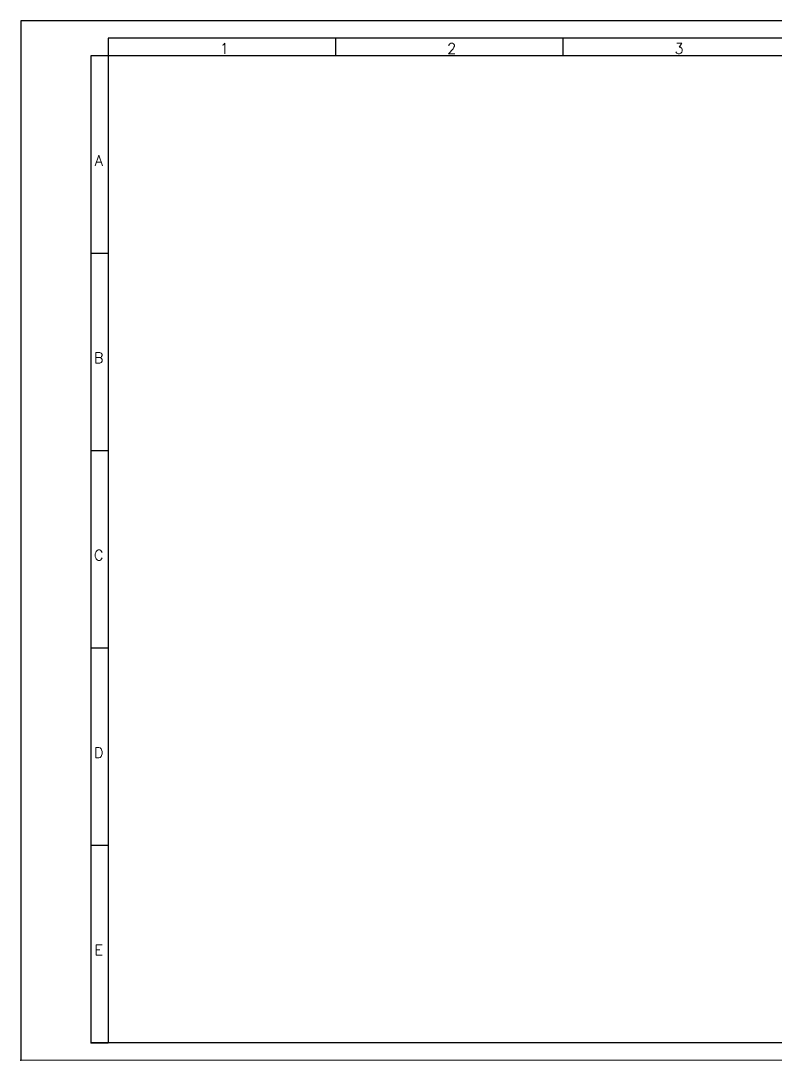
# Model space of a CAD drawing. Header units: millimetres. Extents: x -829 to 2887, y -460 to 1788.
# Drawn here: x 2455.7 to 2671.3, y 0 to 297 of the extents above; entities that cross this region are included whole.
import ezdxf

# ---------------------------------------------------------------- set-up
doc = ezdxf.new("R2010")
doc.units = ezdxf.units.MM
doc.layers.add('FORMATO', color=7, linetype='Continuous')
doc.styles.add('SLDTEXTSTYLE0', font='ROMANS')

msp = doc.modelspace()

# ---------------------------------------------------------------- linework, layer by layer
at = {"layer": 'FORMATO'}
for p, q in [((2875.657, 297), (2455.657, 297)), ((2455.657, 297), (2455.657, 0)), ((2870.657, 292), (2480.657, 292)), ((2480.657, 292), (2480.657, 287)), ((2545.657, 292), (2545.657, 287)), ((2610.657, 292), (2610.657, 287)), ((2475.657, 287), (2475.657, 5)), ((2480.657, 287), (2475.657, 287)), ((2480.657, 287), (2480.657, 5)), ((2870.657, 287), (2480.657, 287)), ((2475.657, 230.6), (2480.657, 230.6)), ((2475.657, 174.2), (2480.657, 174.2)), ((2475.657, 117.8), (2480.657, 117.8)), ((2475.657, 61.4), (2480.657, 61.4)), ((2870.657, 5), (2475.573, 5)), ((2475.657, 5), (2480.657, 5))]:
    msp.add_line(p, q, dxfattribs=at)
at = {"layer": 'FORMATO', "lineweight": 0}
msp.add_line((2455.657, 0), (2875.657, 0), dxfattribs=at)
at = {"layer": 'FORMATO', "color": 7}
msp.add_point((2455.657, 0), dxfattribs=at)

# ---------------------------------------------------------------- texts
at = {"layer": 'FORMATO', "char_height": 3, "attachment_point": 1, "style": 'SLDTEXTSTYLE0'}
for s, insert in [('1', (2512.561, 290.597)), ('2', (2577.561, 290.597)), ('3', (2642.561, 290.597)), ('A', (2476.808, 258.595)), ('B', (2476.585, 202.195)), ('C', (2476.585, 145.795)), ('D', (2476.585, 89.395)), ('E', (2476.735, 32.995))]:
    msp.add_mtext(s, dxfattribs=dict(at, insert=insert))

doc.saveas('drawing.dxf')
